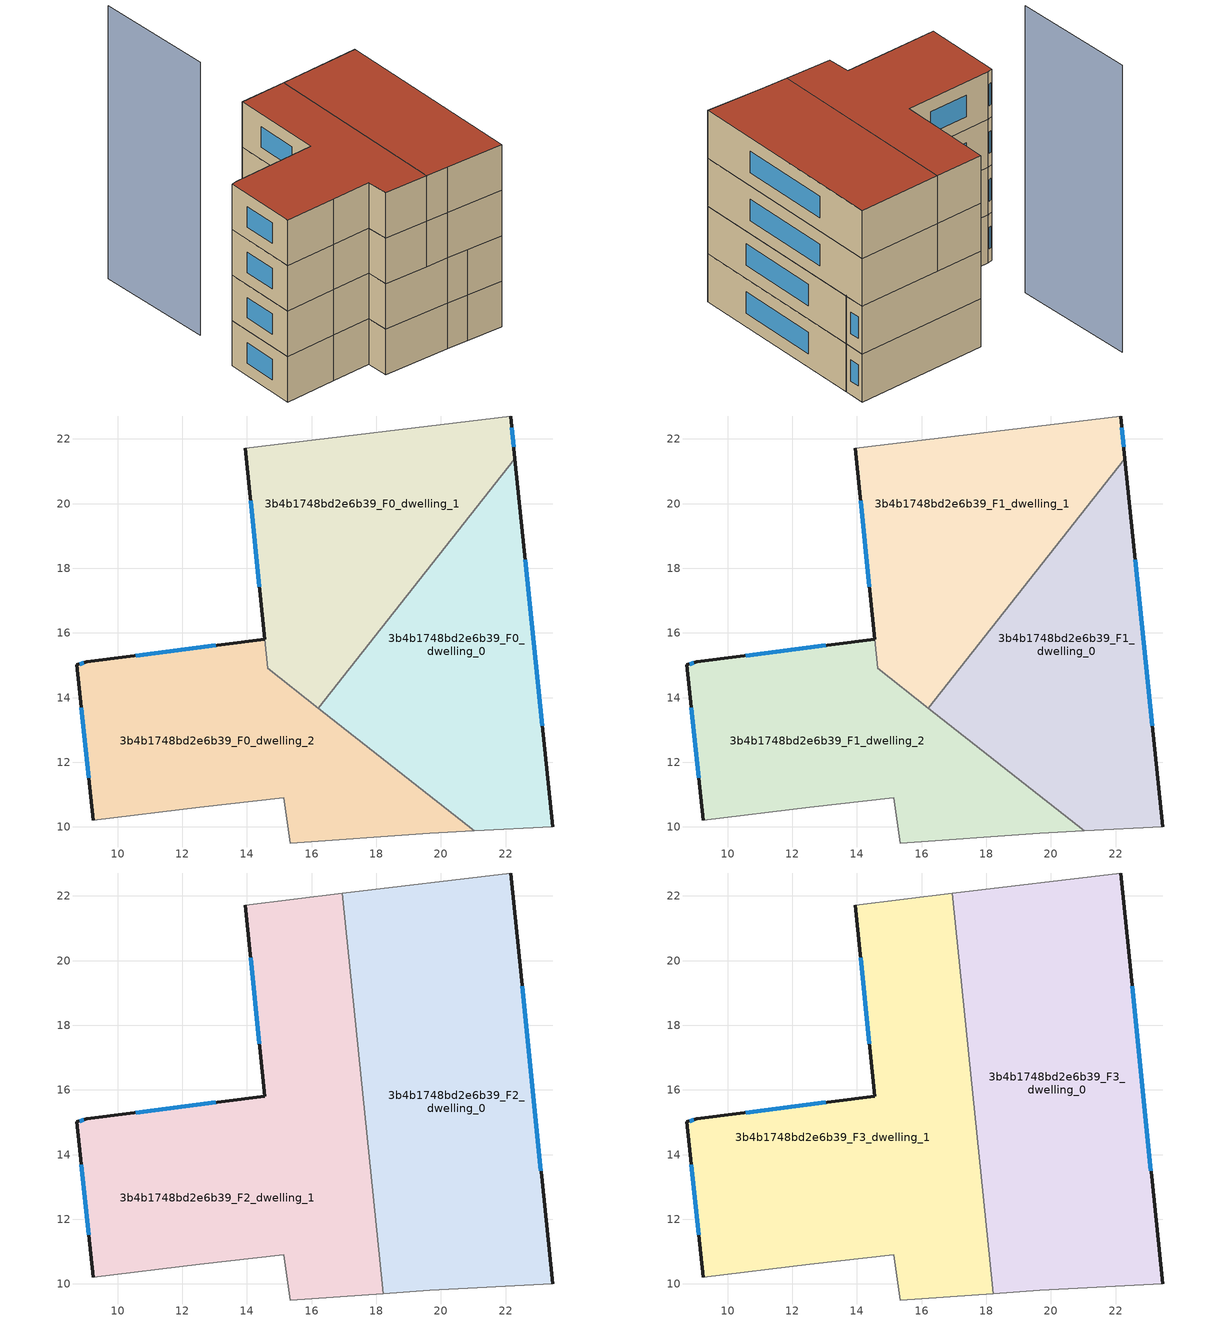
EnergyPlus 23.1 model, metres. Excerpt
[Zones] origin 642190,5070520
3b4b1748bd2e6b39_F0_dwelling_0
 floor ground (EU_floor_Construction): 22.29,21.39 23.45,10 21.04,9.88 16.21,13.67 z0
 wall outside (EU_wall_Construction): 23.45,10 22.29,21.39 z0:3
 wall adiabatic (EU_wall_Construction): 21.04,9.88 23.45,10 z0:3
 wall to 3b4b1748bd2e6b39_F0_dwelling_1 (EU_wall_Construction): 22.29,21.39 16.21,13.67 z0:3
 wall to 3b4b1748bd2e6b39_F0_dwelling_2 (EU_wall_Construction): 16.21,13.67 21.04,9.88 z0:3
 window (EU_Window_Construction): 23.13,13.14 22.61,18.26 z0.83:2.17
3b4b1748bd2e6b39_F0_dwelling_1
 floor ground (EU_floor_Construction): 22.15,22.71 22.29,21.39 16.21,13.67 14.64,14.9 13.95,21.71 z0
 wall outside (EU_wall_Construction): 22.29,21.39 22.15,22.71 / 13.95,21.71 14.55,15.81 z0:3
 wall adiabatic (EU_wall_Construction): 22.15,22.71 13.95,21.71 z0:3
 wall to 3b4b1748bd2e6b39_F0_dwelling_2 (EU_wall_Construction): 14.55,15.81 14.64,14.9 16.21,13.67 z0:3
 window (EU_Window_Construction): 22.25,21.76 22.19,22.35 / 14.11,20.09 14.38,17.43 z0.83:2.17
3b4b1748bd2e6b39_F0_dwelling_2
 floor ground (EU_floor_Construction): 21.04,9.88 19.65,9.8 15.34,9.5 15.15,10.9 12.54,10.61 9.24,10.21 8.74,15.01 9.04,15.11 14.55,15.81 14.64,14.9 z0
 wall outside (EU_wall_Construction): 14.55,15.81 9.04,15.11 8.74,15.01 9.24,10.21 z0:3
 wall adiabatic (EU_wall_Construction): 9.24,10.21 12.54,10.61 15.15,10.9 15.34,9.5 19.65,9.8 21.04,9.88 z0:3
 window (EU_Window_Construction): 8.88,13.69 9.1,11.53 / 8.96,15.08 8.82,15.04 / 13.03,15.62 10.56,15.3 z0.83:2.17
3b4b1748bd2e6b39_F1_dwelling_0
 floor to 3b4b1748bd2e6b39_F0_dwelling_0 (EU_floor_Construction): 22.29,21.39 23.45,10 21.04,9.88 16.21,13.67 z3
 wall outside (EU_wall_Construction): 23.45,10 22.29,21.39 z3:6
 wall adiabatic (EU_wall_Construction): 21.04,9.88 23.45,10 z3:6
 wall to 3b4b1748bd2e6b39_F1_dwelling_1 (EU_wall_Construction): 22.29,21.39 16.21,13.67 z3:6
 wall to 3b4b1748bd2e6b39_F1_dwelling_2 (EU_wall_Construction): 16.21,13.67 21.04,9.88 z3:6
 window (EU_Window_Construction): 23.13,13.14 22.61,18.26 z3.83:5.17
3b4b1748bd2e6b39_F1_dwelling_1
 floor to 3b4b1748bd2e6b39_F0_dwelling_1 (EU_floor_Construction): 22.15,22.71 22.29,21.39 16.21,13.67 14.64,14.9 13.95,21.71 z3
 wall outside (EU_wall_Construction): 22.29,21.39 22.15,22.71 / 13.95,21.71 14.55,15.81 z3:6
 wall adiabatic (EU_wall_Construction): 22.15,22.71 13.95,21.71 z3:6
 wall to 3b4b1748bd2e6b39_F1_dwelling_2 (EU_wall_Construction): 14.55,15.81 14.64,14.9 16.21,13.67 z3:6
 window (EU_Window_Construction): 22.25,21.76 22.19,22.35 / 14.11,20.09 14.38,17.43 z3.83:5.17
3b4b1748bd2e6b39_F1_dwelling_2
 floor to 3b4b1748bd2e6b39_F0_dwelling_2 (EU_floor_Construction): 21.04,9.88 19.65,9.8 15.34,9.5 15.15,10.9 12.54,10.61 9.24,10.21 8.74,15.01 9.04,15.11 14.55,15.81 14.64,14.9 z3
 wall outside (EU_wall_Construction): 14.55,15.81 9.04,15.11 8.74,15.01 9.24,10.21 z3:6
 wall adiabatic (EU_wall_Construction): 9.24,10.21 12.54,10.61 15.15,10.9 15.34,9.5 19.65,9.8 21.04,9.88 z3:6
 window (EU_Window_Construction): 8.88,13.69 9.1,11.53 / 8.96,15.08 8.82,15.04 / 13.03,15.62 10.56,15.3 z3.83:5.17
3b4b1748bd2e6b39_F2_dwelling_0
 floor to 3b4b1748bd2e6b39_F1_dwelling_0 (EU_floor_Construction): 22.29,21.39 23.45,10 21.04,9.88 17.95,12.3 17.63,15.47 z6
 floor to 3b4b1748bd2e6b39_F1_dwelling_1 (EU_floor_Construction): 22.15,22.71 22.29,21.39 17.63,15.47 16.95,22.08 z6
 floor to 3b4b1748bd2e6b39_F1_dwelling_2 (EU_floor_Construction): 21.04,9.88 19.65,9.8 18.22,9.7 17.95,12.3 z6
 wall outside (EU_wall_Construction): 23.45,10 22.15,22.71 z6:9
 wall to 3b4b1748bd2e6b39_F2_dwelling_1 (EU_wall_Construction): 16.95,22.08 18.22,9.7 z6:9
 wall adiabatic (EU_wall_Construction): 22.15,22.71 16.95,22.08 / 18.22,9.7 19.65,9.8 23.45,10 z6:9
 window (EU_Window_Construction): 23.09,13.5 22.51,19.21 z6.83:8.17
3b4b1748bd2e6b39_F2_dwelling_1
 floor to 3b4b1748bd2e6b39_F1_dwelling_1 (EU_floor_Construction): 16.95,22.08 17.63,15.47 16.21,13.67 14.64,14.9 13.95,21.71 z6
 floor to 3b4b1748bd2e6b39_F1_dwelling_2 (EU_floor_Construction): 17.95,12.3 18.22,9.7 15.34,9.5 15.15,10.9 12.54,10.61 9.24,10.21 8.74,15.01 9.04,15.11 14.55,15.81 14.64,14.9 z6
 floor to 3b4b1748bd2e6b39_F1_dwelling_0 (EU_floor_Construction): 17.63,15.47 17.95,12.3 16.21,13.67 z6
 wall outside (EU_wall_Construction): 13.95,21.71 14.55,15.81 9.04,15.11 8.74,15.01 9.24,10.21 z6:9
 wall adiabatic (EU_wall_Construction): 9.24,10.21 12.54,10.61 15.15,10.9 15.34,9.5 18.22,9.7 / 16.95,22.08 13.95,21.71 z6:9
 window (EU_Window_Construction): 8.88,13.69 9.1,11.53 / 8.96,15.08 8.82,15.04 / 13.03,15.62 10.56,15.3 / 14.11,20.09 14.38,17.43 z6.83:8.17
3b4b1748bd2e6b39_F3_dwelling_0
 floor to 3b4b1748bd2e6b39_F2_dwelling_0 (EU_floor_Construction): 22.15,22.71 23.45,10 19.65,9.8 18.22,9.7 16.95,22.08 z9
 wall outside (EU_wall_Construction): 23.45,10 22.15,22.71 z9:12
 wall to 3b4b1748bd2e6b39_F3_dwelling_1 (EU_wall_Construction): 16.95,22.08 18.22,9.7 z9:12
 wall adiabatic (EU_wall_Construction): 22.15,22.71 16.95,22.08 / 18.22,9.7 19.65,9.8 23.45,10 z9:12
 window (EU_Window_Construction): 23.09,13.5 22.51,19.21 z9.83:11.17
 roof outside (EU_roof_Construction): 23.45,10 22.15,22.71 16.95,22.08 18.22,9.7 19.65,9.8 z12
3b4b1748bd2e6b39_F3_dwelling_1
 floor to 3b4b1748bd2e6b39_F2_dwelling_1 (EU_floor_Construction): 16.95,22.08 18.22,9.7 15.34,9.5 15.15,10.9 12.54,10.61 9.24,10.21 8.74,15.01 9.04,15.11 14.55,15.81 13.95,21.71 z9
 wall outside (EU_wall_Construction): 13.95,21.71 14.55,15.81 9.04,15.11 8.74,15.01 9.24,10.21 z9:12
 wall adiabatic (EU_wall_Construction): 9.24,10.21 12.54,10.61 15.15,10.9 15.34,9.5 18.22,9.7 / 16.95,22.08 13.95,21.71 z9:12
 window (EU_Window_Construction): 8.88,13.69 9.1,11.53 / 8.96,15.08 8.82,15.04 / 13.03,15.62 10.56,15.3 / 14.11,20.09 14.38,17.43 z9.83:11.17
 roof outside (EU_roof_Construction): 18.22,9.7 16.95,22.08 13.95,21.71 14.55,15.81 9.04,15.11 8.74,15.01 9.24,10.21 12.54,10.61 15.15,10.9 15.34,9.5 z12
shading: 8.04,26.32 9.05,18.63 z0:18
[Building]
EU S2 Campaign: North Axis=0; Terrain=City; Solar Distribution=FullExterior
[Site:Location]
Lyon-Bron: Latitude=45.75; Longitude=5; Time Zone=1; Elevation=198
[SizingPeriod:WeatherFileDays]
AnnualSizingPeriod: Begin Month=1; Begin Day of Month=1; End Month=12; End Day of Month=31; Day of Week for Start Day=Monday; Use Weather File Daylight Saving Period=No; Use Weather File Rain and Snow Indicators=No
[MATERIAL]
EU_InternalMass_Material: Roughness=MediumRough; Thickness=0.1; Conductivity=1; Density=1800; Specific Heat=900; Thermal Absorptance=0.9; Solar Absorptance=0.7; Visible Absorptance=0.7
[MATERIAL:NOMASS] Roughness=MediumRough; Thermal Absorptance=0.9; Solar Absorptance=0.7; Visible Absorptance=0.7
Name | Thermal Resistance
EU_wall_NoMass | 0.87146
EU_roof_NoMass | 0.842276
EU_floor_NoMass | 0.496999
[WINDOWMATERIAL:SIMPLEGLAZINGSYSTEM]
EU_Window_SimpleGlazing: UFactor=2.2525; Solar Heat Gain Coefficient=0.76; Visible Transmittance=0.76
[CONSTRUCTION]
EU_wall_Construction: EU_wall_NoMass
EU_roof_Construction: EU_roof_NoMass
EU_floor_Construction: EU_floor_NoMass
EU_Window_Construction: EU_Window_SimpleGlazing
EU_InternalMass_Construction: EU_InternalMass_Material
[ZONE] Type=1; Multiplier=1; Ceiling Height=autocalculate; Floor Area=autocalculate; Part of Total Floor Area=Yes
Name | Volume
3b4b1748bd2e6b39_F0_dwelling_0; 3b4b1748bd2e6b39_F1_dwelling_0 | 131.974
3b4b1748bd2e6b39_F2_dwelling_0; 3b4b1748bd2e6b39_F3_dwelling_0 | 197.98
3b4b1748bd2e6b39_F0_dwelling_1; 3b4b1748bd2e6b39_F1_dwelling_1 | 130.738
3b4b1748bd2e6b39_F2_dwelling_1; 3b4b1748bd2e6b39_F3_dwelling_1 | 197.985
3b4b1748bd2e6b39_F0_dwelling_2; 3b4b1748bd2e6b39_F1_dwelling_2 | 133.243
[INTERNALMASS] Construction=EU_InternalMass_Construction
Name | Zone or ZoneList | Surface Area
3b4b1748bd2e6b39_F0_dwelling_0_EU_InternalMass | 3b4b1748bd2e6b39_F0_dwelling_0 | 43.989
3b4b1748bd2e6b39_F0_dwelling_1_EU_InternalMass | 3b4b1748bd2e6b39_F0_dwelling_1 | 43.5824
3b4b1748bd2e6b39_F0_dwelling_2_EU_InternalMass | 3b4b1748bd2e6b39_F0_dwelling_2 | 44.4136
3b4b1748bd2e6b39_F1_dwelling_0_EU_InternalMass | 3b4b1748bd2e6b39_F1_dwelling_0 | 43.989
3b4b1748bd2e6b39_F1_dwelling_1_EU_InternalMass | 3b4b1748bd2e6b39_F1_dwelling_1 | 43.5824
3b4b1748bd2e6b39_F1_dwelling_2_EU_InternalMass | 3b4b1748bd2e6b39_F1_dwelling_2 | 44.4136
3b4b1748bd2e6b39_F2_dwelling_0_EU_InternalMass | 3b4b1748bd2e6b39_F2_dwelling_0 | 65.9934
3b4b1748bd2e6b39_F2_dwelling_1_EU_InternalMass | 3b4b1748bd2e6b39_F2_dwelling_1 | 65.9944
3b4b1748bd2e6b39_F3_dwelling_0_EU_InternalMass | 3b4b1748bd2e6b39_F3_dwelling_0 | 65.9934
3b4b1748bd2e6b39_F3_dwelling_1_EU_InternalMass | 3b4b1748bd2e6b39_F3_dwelling_1 | 65.9944
[OTHEREQUIPMENT] Fuel Type=Electricity; Design Level Calculation Method=Watts/Area; Power per Zone Floor Area=1; Fraction Latent=0; Fraction Radiant=0; Fraction Lost=0; Carbon Dioxide Generation Rate=0; EndUse Subcategory=EU_Step8_InternalGains
Name | Zone or ZoneList or Space or SpaceList | Schedule
EU_Step8_InternalGain_3b4b1748bd2e6b39_F0_dwelling_0_f000 | 3b4b1748bd2e6b39_F0_dwelling_0 | EU_Step8_GainSchedule_3b4b1748bd2e6b39_F0_dwelling_0_f000
EU_Step8_InternalGain_3b4b1748bd2e6b39_F0_dwelling_1_f000 | 3b4b1748bd2e6b39_F0_dwelling_1 | EU_Step8_GainSchedule_3b4b1748bd2e6b39_F0_dwelling_1_f000
EU_Step8_InternalGain_3b4b1748bd2e6b39_F0_dwelling_2_f000 | 3b4b1748bd2e6b39_F0_dwelling_2 | EU_Step8_GainSchedule_3b4b1748bd2e6b39_F0_dwelling_2_f000
EU_Step8_InternalGain_3b4b1748bd2e6b39_F1_dwelling_0_f000 | 3b4b1748bd2e6b39_F1_dwelling_0 | EU_Step8_GainSchedule_3b4b1748bd2e6b39_F1_dwelling_0_f000
EU_Step8_InternalGain_3b4b1748bd2e6b39_F1_dwelling_1_f000 | 3b4b1748bd2e6b39_F1_dwelling_1 | EU_Step8_GainSchedule_3b4b1748bd2e6b39_F1_dwelling_1_f000
EU_Step8_InternalGain_3b4b1748bd2e6b39_F1_dwelling_2_f000 | 3b4b1748bd2e6b39_F1_dwelling_2 | EU_Step8_GainSchedule_3b4b1748bd2e6b39_F1_dwelling_2_f000
EU_Step8_InternalGain_3b4b1748bd2e6b39_F2_dwelling_0_f000 | 3b4b1748bd2e6b39_F2_dwelling_0 | EU_Step8_GainSchedule_3b4b1748bd2e6b39_F2_dwelling_0_f000
EU_Step8_InternalGain_3b4b1748bd2e6b39_F2_dwelling_1_f000 | 3b4b1748bd2e6b39_F2_dwelling_1 | EU_Step8_GainSchedule_3b4b1748bd2e6b39_F2_dwelling_1_f000
EU_Step8_InternalGain_3b4b1748bd2e6b39_F3_dwelling_0_f000 | 3b4b1748bd2e6b39_F3_dwelling_0 | EU_Step8_GainSchedule_3b4b1748bd2e6b39_F3_dwelling_0_f000
EU_Step8_InternalGain_3b4b1748bd2e6b39_F3_dwelling_1_f000 | 3b4b1748bd2e6b39_F3_dwelling_1 | EU_Step8_GainSchedule_3b4b1748bd2e6b39_F3_dwelling_1_f000
[ZONEVENTILATION:DESIGNFLOWRATE] Schedule=EU_AlwaysOn; Design Flow Rate Calculation Method=AirChanges/Hour; Air Changes per Hour=0.425; Ventilation Type=Natural; Fan Pressure Rise=0; Fan Total Efficiency=1; Constant Term Coefficient=1; Temperature Term Coefficient=0; Velocity Term Coefficient=0; Velocity Squared Term Coefficient=0; Minimum Indoor Temperature=-100; Maximum Indoor Temperature=100; Delta Temperature=-100; Minimum Outdoor Temperature=-100; Maximum Outdoor Temperature=100; Maximum Wind Speed=40
Name | Zone or ZoneList or Space or SpaceList
EU_ConstantAir_3b4b1748bd2e6b39_F0_dwelling_0 | 3b4b1748bd2e6b39_F0_dwelling_0
EU_ConstantAir_3b4b1748bd2e6b39_F0_dwelling_1 | 3b4b1748bd2e6b39_F0_dwelling_1
EU_ConstantAir_3b4b1748bd2e6b39_F0_dwelling_2 | 3b4b1748bd2e6b39_F0_dwelling_2
EU_ConstantAir_3b4b1748bd2e6b39_F1_dwelling_0 | 3b4b1748bd2e6b39_F1_dwelling_0
EU_ConstantAir_3b4b1748bd2e6b39_F1_dwelling_1 | 3b4b1748bd2e6b39_F1_dwelling_1
EU_ConstantAir_3b4b1748bd2e6b39_F1_dwelling_2 | 3b4b1748bd2e6b39_F1_dwelling_2
EU_ConstantAir_3b4b1748bd2e6b39_F2_dwelling_0 | 3b4b1748bd2e6b39_F2_dwelling_0
EU_ConstantAir_3b4b1748bd2e6b39_F2_dwelling_1 | 3b4b1748bd2e6b39_F2_dwelling_1
EU_ConstantAir_3b4b1748bd2e6b39_F3_dwelling_0 | 3b4b1748bd2e6b39_F3_dwelling_0
EU_ConstantAir_3b4b1748bd2e6b39_F3_dwelling_1 | 3b4b1748bd2e6b39_F3_dwelling_1
[HVACTEMPLATE:THERMOSTAT] Constant Heating Setpoint=20; Constant Cooling Setpoint=50
EU_HeatOnly_3b4b1748bd2e6b39_F0_dwelling_0; EU_HeatOnly_3b4b1748bd2e6b39_F0_dwelling_1; EU_HeatOnly_3b4b1748bd2e6b39_F0_dwelling_2; EU_HeatOnly_3b4b1748bd2e6b39_F1_dwelling_0; EU_HeatOnly_3b4b1748bd2e6b39_F1_dwelling_1; EU_HeatOnly_3b4b1748bd2e6b39_F1_dwelling_2; EU_HeatOnly_3b4b1748bd2e6b39_F2_dwelling_0; EU_HeatOnly_3b4b1748bd2e6b39_F2_dwelling_1; EU_HeatOnly_3b4b1748bd2e6b39_F3_dwelling_0; EU_HeatOnly_3b4b1748bd2e6b39_F3_dwelling_1
[HVACTEMPLATE:ZONE:IDEALLOADSAIRSYSTEM] System Availability Schedule=EU_AlwaysOn; Maximum Heating Supply Air Temperature=50; Minimum Cooling Supply Air Temperature=13; Maximum Heating Supply Air Humidity Ratio=0.0156; Minimum Cooling Supply Air Humidity Ratio=0.0077; Heating Limit=NoLimit; Cooling Limit=NoLimit; Heating Availability Schedule=EU_AlwaysOn; Cooling Availability Schedule=EU_CoolingOff; Dehumidification Control Type=ConstantSensibleHeatRatio; Cooling Sensible Heat Ratio=0.7; Dehumidification Setpoint=60; Humidification Control Type=None; Humidification Setpoint=30; Outdoor Air Method=None; Outdoor Air Flow Rate per Person=0.00944; Outdoor Air Flow Rate per Zone Floor Area=0; Outdoor Air Flow Rate per Zone=0; Demand Controlled Ventilation Type=None; Outdoor Air Economizer Type=NoEconomizer; Heat Recovery Type=None; Sensible Heat Recovery Effectiveness=0.7; Latent Heat Recovery Effectiveness=0.65
Name | Template Thermostat
3b4b1748bd2e6b39_F0_dwelling_0 | EU_HeatOnly_3b4b1748bd2e6b39_F0_dwelling_0
3b4b1748bd2e6b39_F0_dwelling_1 | EU_HeatOnly_3b4b1748bd2e6b39_F0_dwelling_1
3b4b1748bd2e6b39_F0_dwelling_2 | EU_HeatOnly_3b4b1748bd2e6b39_F0_dwelling_2
3b4b1748bd2e6b39_F1_dwelling_0 | EU_HeatOnly_3b4b1748bd2e6b39_F1_dwelling_0
3b4b1748bd2e6b39_F1_dwelling_1 | EU_HeatOnly_3b4b1748bd2e6b39_F1_dwelling_1
3b4b1748bd2e6b39_F1_dwelling_2 | EU_HeatOnly_3b4b1748bd2e6b39_F1_dwelling_2
3b4b1748bd2e6b39_F2_dwelling_0 | EU_HeatOnly_3b4b1748bd2e6b39_F2_dwelling_0
3b4b1748bd2e6b39_F2_dwelling_1 | EU_HeatOnly_3b4b1748bd2e6b39_F2_dwelling_1
3b4b1748bd2e6b39_F3_dwelling_0 | EU_HeatOnly_3b4b1748bd2e6b39_F3_dwelling_0
3b4b1748bd2e6b39_F3_dwelling_1 | EU_HeatOnly_3b4b1748bd2e6b39_F3_dwelling_1
[SIZING:ZONE] Zone Cooling Design Supply Air Temperature Input Method=SupplyAirTemperature; Zone Cooling Design Supply Air Temperature=13; Zone Heating Design Supply Air Temperature Input Method=SupplyAirTemperature; Zone Heating Design Supply Air Temperature=50; Zone Cooling Design Supply Air Humidity Ratio=0.008; Zone Heating Design Supply Air Humidity Ratio=0.008; Cooling Design Air Flow Method=DesignDay; Cooling Design Air Flow Rate=0; Cooling Minimum Air Flow per Zone Floor Area=0.000762; Cooling Minimum Air Flow=0; Cooling Minimum Air Flow Fraction=0.2; Heating Design Air Flow Method=DesignDay; Heating Design Air Flow Rate=0; Heating Maximum Air Flow per Zone Floor Area=0.002032; Heating Maximum Air Flow=0.141576; Heating Maximum Air Flow Fraction=0.3; Account for Dedicated Outdoor Air System=No; Dedicated Outdoor Air System Control Strategy=NeutralSupplyAir; Dedicated Outdoor Air Low Setpoint Temperature for Design=autosize; Dedicated Outdoor Air High Setpoint Temperature for Design=autosize; Zone Load Sizing Method=Sensible Load Only No Latent Load; Zone Latent Cooling Design Supply Air Humidity Ratio Input Method=HumidityRatioDifference; Zone Cooling Design Supply Air Humidity Ratio Difference=0.005; Zone Latent Heating Design Supply Air Humidity Ratio Input Method=HumidityRatioDifference; Zone Humidification Design Supply Air Humidity Ratio Difference=0.005
3b4b1748bd2e6b39_F0_dwelling_0; 3b4b1748bd2e6b39_F0_dwelling_1; 3b4b1748bd2e6b39_F0_dwelling_2; 3b4b1748bd2e6b39_F1_dwelling_0; 3b4b1748bd2e6b39_F1_dwelling_1; 3b4b1748bd2e6b39_F1_dwelling_2; 3b4b1748bd2e6b39_F2_dwelling_0; 3b4b1748bd2e6b39_F2_dwelling_1; 3b4b1748bd2e6b39_F3_dwelling_0; 3b4b1748bd2e6b39_F3_dwelling_1
[SCHEDULE:CONSTANT]
Name | Hourly Value
EU_AlwaysOn | 1
EU_CoolingOff | 0
[SCHEDULE:FILE] Column Number=1; Rows to Skip at Top=0; Number of Hours of Data=8760; Column Separator=Comma; Interpolate to Timestep=No; Minutes per Item=60; Adjust Schedule for Daylight Savings=Yes
Name | File
EU_Step8_GainSchedule_3b4b1748bd2e6b39_F0_dwelling_0_f000 | ../../schedules/3b4b1748bd2e6b39/3b4b1748bd2e6b39_F0_dwelling_0_f000_gain.csv
EU_Step8_GainSchedule_3b4b1748bd2e6b39_F0_dwelling_1_f000 | ../../schedules/3b4b1748bd2e6b39/3b4b1748bd2e6b39_F0_dwelling_1_f000_gain.csv
EU_Step8_GainSchedule_3b4b1748bd2e6b39_F0_dwelling_2_f000 | ../../schedules/3b4b1748bd2e6b39/3b4b1748bd2e6b39_F0_dwelling_2_f000_gain.csv
EU_Step8_GainSchedule_3b4b1748bd2e6b39_F1_dwelling_0_f000 | ../../schedules/3b4b1748bd2e6b39/3b4b1748bd2e6b39_F1_dwelling_0_f000_gain.csv
EU_Step8_GainSchedule_3b4b1748bd2e6b39_F1_dwelling_1_f000 | ../../schedules/3b4b1748bd2e6b39/3b4b1748bd2e6b39_F1_dwelling_1_f000_gain.csv
EU_Step8_GainSchedule_3b4b1748bd2e6b39_F1_dwelling_2_f000 | ../../schedules/3b4b1748bd2e6b39/3b4b1748bd2e6b39_F1_dwelling_2_f000_gain.csv
EU_Step8_GainSchedule_3b4b1748bd2e6b39_F2_dwelling_0_f000 | ../../schedules/3b4b1748bd2e6b39/3b4b1748bd2e6b39_F2_dwelling_0_f000_gain.csv
EU_Step8_GainSchedule_3b4b1748bd2e6b39_F2_dwelling_1_f000 | ../../schedules/3b4b1748bd2e6b39/3b4b1748bd2e6b39_F2_dwelling_1_f000_gain.csv
EU_Step8_GainSchedule_3b4b1748bd2e6b39_F3_dwelling_0_f000 | ../../schedules/3b4b1748bd2e6b39/3b4b1748bd2e6b39_F3_dwelling_0_f000_gain.csv
EU_Step8_GainSchedule_3b4b1748bd2e6b39_F3_dwelling_1_f000 | ../../schedules/3b4b1748bd2e6b39/3b4b1748bd2e6b39_F3_dwelling_1_f000_gain.csv
